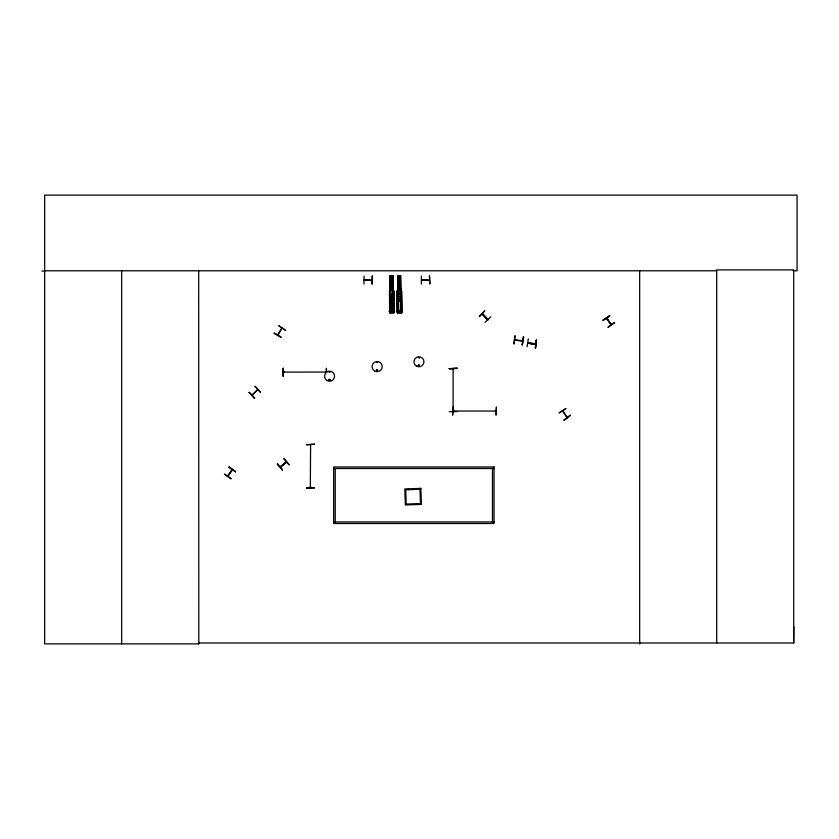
<?xml version="1.0" encoding="UTF-8"?>
<svg xmlns="http://www.w3.org/2000/svg" width="839" height="839" viewBox="0 0 839 839"><rect width="100%" height="100%" fill="white"/><g stroke="black" fill="none" stroke-linecap="round" stroke-linejoin="round"><path stroke-width="1.26" d="M793.128 270.777L797.05 270.777L797.05 195.13L44.656 195.13L44.656 643.87L198.801 643.87L198.696 642.989L793.704 642.989L793.82 626.764M280.866 466.599L280.278 467.071L286.539 462.111M285.753 462.268L286.372 461.89M482.74 314.552C479.677 309.969 496.248 329.297 482.152 314.132M487.994 319.449L487.081 319.166M232.13 469.515L231.942 470.469M310.598 486.746L310.598 487.637M453.385 368.678L453.396 369.569L453.112 368.678M453.427 411.582L453.427 410.89M329.171 371.908L329.979 372.233L329.255 371.813M329.381 372.013L329.937 371.813M330.063 380.046C329.045 377.969 329.108 381.892 330.063 379.805M330.346 380.13C327.21 377.026 330.052 382.154 329.779 380.623M376.711 362.427L377.571 362.312L376.763 362.647M376.596 370.345C378.043 368.699 377.393 371.971 376.68 370.46M418.158 365.521C420.171 362.93 419.353 368.331 418.242 365.332M513.772 343.833L514.863 335.883M514.097 343.875L515.156 335.925M514.873 340.152L522.666 341.2M515.639 340.267L514.926 339.753M521.764 341.074L522.487 341.169M523.326 337.016L522.267 344.965L523.662 337.058M523.62 337.058L522.162 344.944M535.722 343.875C522.603 341.295 527.584 344.032 535.513 344.21M528.78 343.308L528.591 342.815M527.07 346.78L528.35 338.862M535.23 347.996L536.404 340.068M310.64 487.469L310.315 486.746M453.417 411.498L453.385 410.806M567.248 417.403L562.707 410.921L566.902 417.539M607.132 318.694L606.712 318.023L611.012 324.787M610.603 324.116L611.327 324.536M611.264 324.473L606.796 318.138M482.194 313.901L487.732 319.586M228.523 475.608L227.694 476.195L232.319 469.735M376.449 370.156C379.238 368.3 376.375 373.156 376.638 369.831M419.406 365.794L418.661 365.049L418.934 366.003M391.614 312.486L392.243 312.507L391.834 311.573M399.312 312.454L399.763 311.584M280.058 466.841L286.309 461.943M227.726 476.007L232.046 469.588M284.285 372.369L283.498 372.065M495.272 411.372L495.996 411.32M429.264 280.205L421.577 279.807M281.128 337.068L274.227 332.989M281.726 328.133L277.594 334.908M277.908 334.971L281.977 328.311M285.312 330.22L278.695 325.668L285.333 330.178M229.162 466.998L235.602 471.791L229.141 467.029M232.372 469.662L227.977 476.353M419.248 357.928L418.556 357.393L419.28 357.813M325.605 372.055L326.161 372.453M453.06 411.047L495.996 411.047L495.188 411.047M364.136 279.89L371.908 280.247M254.5 398.305L249.131 392.337L254.521 398.284M252.224 395.169L257.751 389.579L251.878 395.054M479.342 316.523L484.848 310.692L479.426 316.607M485.026 322.344L490.836 316.827M514.842 339.785L522.55 340.77M286.498 462.174L280.31 467.071M277.321 464.061L282.617 470.102L277.352 464.04M283.981 458.849L289.277 464.879L284.075 458.776M286.477 462.163L280.383 466.987M603.052 320.089L609.827 315.789L603.031 320.068M603.22 320.341L609.764 315.705M607.981 327.063L614.526 322.428M608.181 327.336L614.693 322.669M565.79 408.645L559.015 412.956L565.822 408.687M564.165 420.224L570.447 415.232L564.144 420.203M563.976 419.951L570.478 415.274M399.794 311.626L399.238 311.542M429.264 280.247L421.514 280.195M419.972 489.273L405.698 489.798L406.223 504.071L420.496 503.547L419.94 488.403M400.717 275.685L397.623 275.737L397.843 290.221M390.219 277.206L392.893 277.174M397.854 277.206L400.518 277.174M390.229 278.181L392.904 278.16M397.864 278.181L400.539 278.16M390.25 279.66L392.925 279.628M397.875 279.66L400.549 279.628M390.261 280.96L392.935 280.929M397.885 280.96L400.56 280.929M390.271 282.428L392.946 282.397M397.906 282.428L400.581 282.397M390.345 288.731L393.019 288.71M397.969 288.731L400.643 288.71M389.904 289.266L393.47 289.224M397.529 289.151L401.094 289.119M397.529 289.266L401.094 289.224M397.78 290.221L400.874 290.179L400.654 275.695M392.61 291.007L394.026 290.997L394.162 312.706L389.621 312.779L389.485 291.06M389.39 291.06L393.711 291.018L393.942 312.716M397.015 291.06L401.65 290.997L401.871 312.706L397.256 312.779L397.015 291.06L397.35 312.779M389.726 293.262L393.732 293.22M397.35 293.262L401.367 293.22M389.736 294.73L393.753 294.688M397.371 294.73L401.378 294.688M389.768 296.943L393.774 296.891M397.392 296.943L401.399 296.891M389.778 298.894L393.795 298.852M397.413 298.894L401.42 298.852M389.81 301.096L393.816 301.054M397.434 301.096L401.441 301.054M389.915 310.556L393.921 310.514M397.539 310.556L401.545 310.514M389.254 311.196L394.592 311.143M396.878 311.196L402.227 311.143M389.254 311.363L394.603 311.3M396.878 311.363L402.227 311.3M283.309 376.239L283.372 368.227M449.243 368.646L457.255 368.541M284.201 372.369L283.477 372.443M325.522 372.097L326.245 372.097L326.361 368.227L326.728 371.656M496.415 407.167L496.017 415.19L496.373 407.167M453.847 411.005L453.144 411.32L453.951 411.037M457.255 411.582L449.243 411.75M310.682 486.914L310.325 487.637M314.468 487.606L306.455 487.774M306.455 488.067L314.478 488.015M41.95 271.091L44.656 271.081M44.656 270.777L716.695 270.777M364.053 276.021L364 284.033M421.409 276.021L421.356 284.033M429.432 276.021L429.83 284.033L429.537 276.021M364.22 280.205L372.076 280.247M372.076 284.033L372.485 276.021M333.67 468.508L494.035 468.508M333.67 521.963L494.035 521.963M527.867 343.088L535.681 344.242L527.836 342.983M326.161 372.055L283.477 372.097L284.117 372.044M274.07 333.24L280.918 337.414M228.974 467.281L235.623 471.77M231.092 478.587L224.443 474.098L230.924 478.828M482.54 313.796L487.941 319.344M453.112 411.613L453.112 368.761M610.907 324.651L606.503 318.348M249.099 392.358L254.773 398.032M277.625 463.82L282.533 470.165M408.373 488.833L408.404 489.693M401.556 290.997L401.787 312.706M401.336 290.997L401.577 312.716M401.126 290.997L401.346 311.437M401.021 290.997L401.262 312.716M400.853 291.007L401 311.447M400.528 275.695L400.664 290.179M400.591 291.007L400.832 312.716M400.36 275.695L400.455 290.179M400.518 291.007L400.79 312.727M400.182 275.695L400.35 290.179M400.255 292.287L400.423 298.674M400.455 301.232L400.486 311.447M399.962 275.695L400.172 290.179M399.794 275.695L399.93 290.189M400.182 312.727L398.955 312.737M399.731 290.189L398.913 290.2M398.567 275.727L398.661 290.21M398.515 290.21L398.326 275.727L398.305 290.21M398.441 293.608L398.41 298.715M398.441 301.264L398.63 311.489M398.043 275.727L398.137 290.221M397.833 275.737L397.969 290.221M397.822 291.06L398.032 312.769M397.864 312.769L397.644 291.06L397.78 312.769M397.287 291.06L397.56 312.779M393.418 290.997L393.711 311.437M393.229 291.007L393.638 312.716M393.019 275.695L393.061 290.179L392.872 275.695M393.145 291.007L393.365 311.447M392.967 291.007L393.166 312.727M392.662 275.695L392.83 290.179M392.725 292.287L392.799 298.674L392.652 292.287M392.82 301.232L392.935 311.447L392.746 301.232M392.379 275.695L392.662 290.179M392.212 275.695L392.516 290.179M392.149 275.695L392.316 290.189M392.558 312.727L391.331 312.737M392.107 290.189L391.289 290.2M390.922 275.727L391.026 290.21M390.722 275.727L390.911 290.21M390.88 298.715L390.806 293.608L390.785 298.715M390.89 301.264L391.016 311.489M390.513 275.727L390.691 290.21M390.817 301.264L390.922 311.489M390.418 275.727L390.513 290.221M390.481 291.049L390.754 312.769M390.208 275.737L390.366 290.221M390.271 291.049L390.502 312.769M390.166 291.06L390.429 312.769M390.02 291.06L390.24 312.769M389.747 291.06L389.978 312.779M389.663 291.06L389.936 312.779M310.598 444.785L310.325 487.553M310.598 486.83L310.598 487.553M282.963 368.227L283.016 376.25M793.704 642.989L793.704 269.906L716.695 269.906L716.695 642.989M639.675 270.777L639.675 643.87M492.472 468.508L492.472 521.963M372.128 276.021L372.18 284.033M335.222 468.508L335.222 521.963M198.686 270.777L198.801 643.87M121.676 270.777L121.676 643.87M391.026 281.537C391.782 283.792 392.778 279.911 391.026 281.537M390.932 299.754C392.065 303.141 393.554 297.321 390.932 299.754M398.651 281.537C399.406 283.792 400.402 279.911 398.651 281.537M398.567 299.754C399.689 303.141 401.178 297.321 398.567 299.754M536.299 340.047L535.555 348.049L536.299 340.047M255.129 386.339L260.478 392.316L255.098 386.36M420.832 488.371L404.807 488.959L405.394 504.984L421.419 504.396L420.832 488.371M393.082 275.685L389.999 275.737L390.166 290.221L393.239 290.179L393.082 275.685M457.255 368.206L449.243 368.709L457.255 368.206M453.039 407.177L452.641 415.19L453.018 407.177M314.468 444.23L306.455 444.733L314.468 444.23M494.035 466.945L333.67 466.945L333.67 523.526L494.035 523.526L494.035 466.945M398.389 312.769L398.147 291.049L398.347 312.769M416.438 366.108A5.003 5.003 0 0 0 423.936 361.777A5.003 5.003 0 0 0 416.438 357.445A5.003 5.003 0 0 0 416.438 366.108M374.613 370.985A5.076 5.076 0 0 0 382.217 366.591A5.076 5.076 0 0 0 374.613 362.196A5.076 5.076 0 0 0 374.613 370.985M327.095 380.518A5.013 5.013 0 0 0 334.604 376.176A5.013 5.013 0 0 0 327.095 371.834A5.013 5.013 0 0 0 327.095 380.518"/></g></svg>
